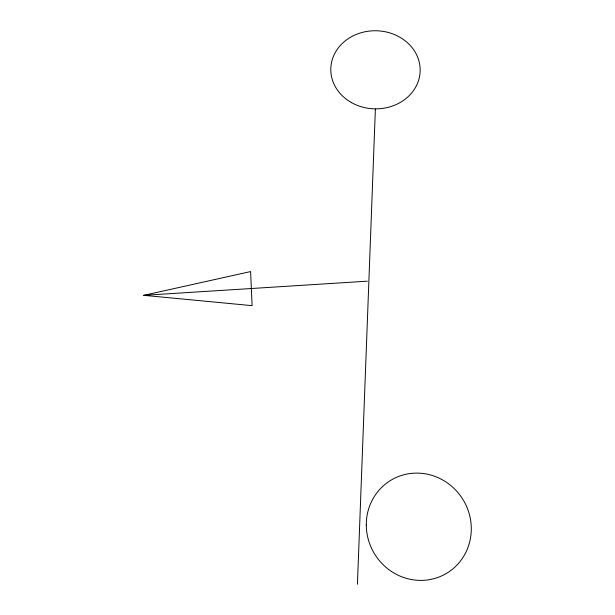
<?xml version="1.0" encoding="UTF-8"?>
<svg xmlns="http://www.w3.org/2000/svg" width="615" height="615" viewBox="0 0 615 615"><rect width="100%" height="100%" fill="white"/><g stroke="black" fill="none" stroke-linecap="round" stroke-linejoin="round"><path stroke-width="0.92" d="M357.43 584.25L375.381 109.009M143.733 295.331L250.597 271.576L252.104 305.655L143.733 295.331L367.278 281.178M366.294 525.141A54.228 51.891 59.7 0 0 445.414 574.003A54.228 51.891 59.7 0 0 444.66 481.122A54.228 51.891 59.7 0 0 366.294 525.141M351.396 102.559A44.695 39.053 1.5 0 0 420.122 71.87A44.695 39.053 1.5 0 0 354.924 35.001A44.695 39.053 1.5 0 0 351.396 102.559"/></g></svg>
